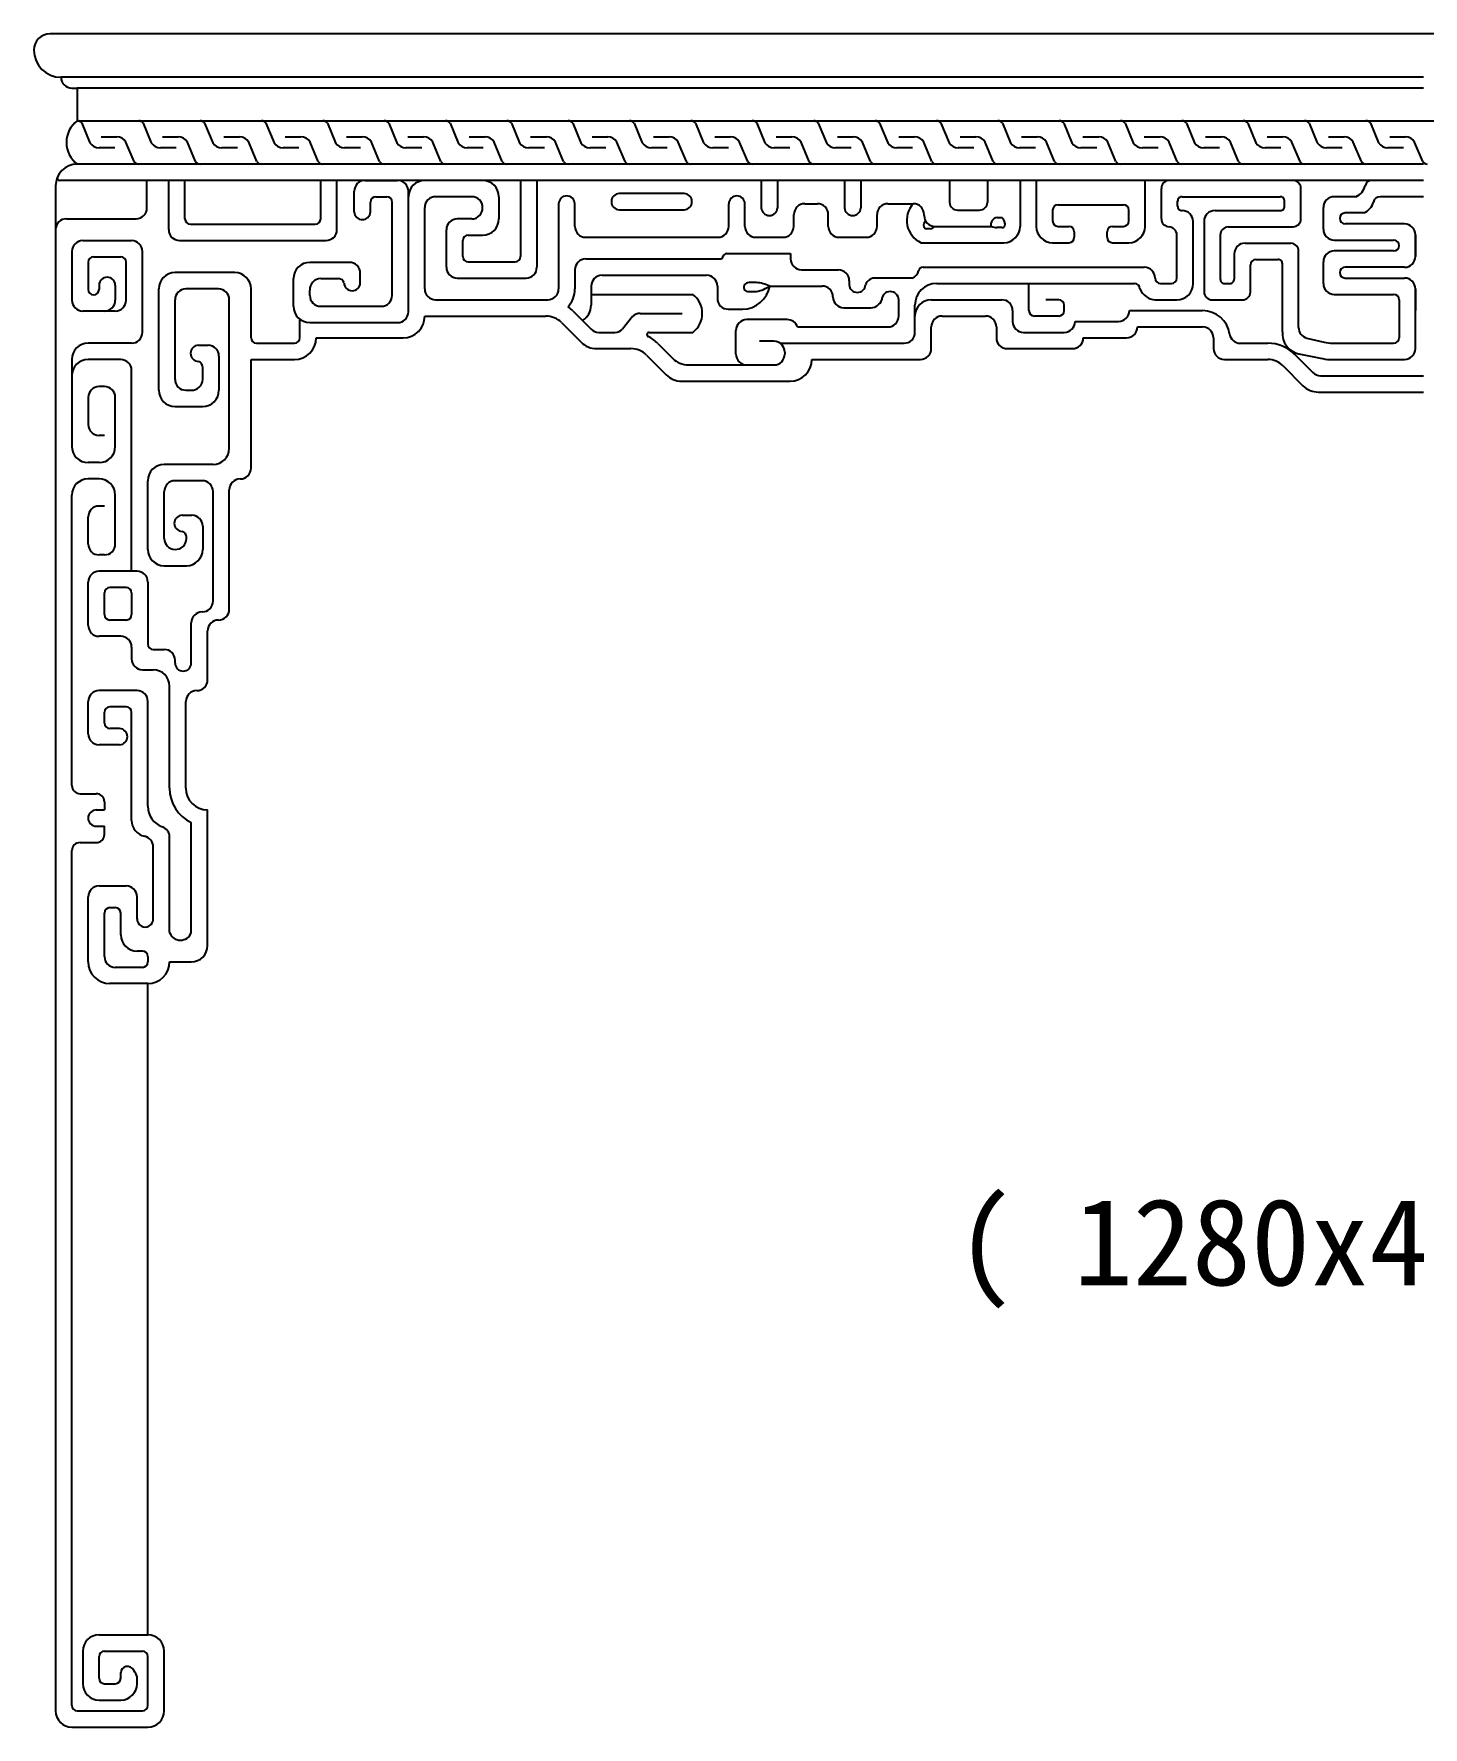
# Model space of a CAD drawing. Extents: x -66030 to 95157, y -13132 to 45879.
# Drawn here: x 83576 to 84216, y -10389 to -9609 of the extents above; entities that cross this region are included whole.
import ezdxf

# ---------------------------------------------------------------- set-up
doc = ezdxf.new("R2010")
doc.units = 0
doc.header["$LTSCALE"] = 100
doc.header["$MEASUREMENT"] = 0
doc.layers.add('立面框架', color=3, linetype='CONTINUOUS')
doc.styles.add('HZ', font='simhei.ttf')

msp = doc.modelspace()

# ---------------------------------------------------------------- linework, layer by layer
at = {"layer": '立面框架'}
for p, q in [((83583.71, -9609.43), (83583.71, -9609.43)), ((84848.71, -9609.43), (83583.71, -9609.43)), ((83583.71, -9609.43), (83583.71, -9609.43)), ((83576.21, -9616.93), (83576.21, -9616.93)), ((84216.21, -9629.43), (83588.71, -9629.43)), ((83593.71, -9634.43), (83596.21, -9634.43)), ((84216.21, -9634.43), (83596.21, -9634.43)), ((83596.21, -9634.43), (83596.21, -9649.43)), ((83596.21, -9649.43), (84836.21, -9649.43)), ((83598.32, -9650.59), (83602.04, -9659.61)), ((83626.58, -9650.59), (83630.3, -9659.61)), ((83654.84, -9650.59), (83658.56, -9659.61)), ((83683.1, -9650.59), (83686.82, -9659.61)), ((83711.36, -9650.59), (83715.08, -9659.61)), ((83739.62, -9650.59), (83743.35, -9659.61)), ((83767.89, -9650.59), (83771.61, -9659.61)), ((83796.15, -9650.59), (83799.87, -9659.61)), ((83824.41, -9650.59), (83828.13, -9659.61)), ((83852.67, -9650.59), (83856.39, -9659.61)), ((83880.93, -9650.59), (83884.66, -9659.61)), ((83909.2, -9650.59), (83912.92, -9659.61)), ((83937.46, -9650.59), (83941.18, -9659.61)), ((83965.72, -9650.59), (83969.44, -9659.61)), ((83993.98, -9650.59), (83997.7, -9659.61)), ((84022.24, -9650.59), (84025.96, -9659.61)), ((84050.5, -9650.59), (84054.23, -9659.61)), ((84078.77, -9650.59), (84082.49, -9659.61)), ((84107.03, -9650.59), (84110.75, -9659.61)), ((84135.29, -9650.59), (84139.01, -9659.61)), ((84163.55, -9650.59), (84167.27, -9659.61)), ((84191.81, -9650.59), (84195.53, -9659.61)), ((83613.51, -9661.93), (83606.26, -9661.93)), ((83607.16, -9656.93), (83614.41, -9656.93)), ((83622.36, -9668.27), (83618.63, -9659.25)), ((83641.77, -9661.93), (83634.52, -9661.93)), ((83635.42, -9656.93), (83642.67, -9656.93)), ((83650.62, -9668.27), (83646.9, -9659.25)), ((83670.03, -9661.93), (83662.78, -9661.93)), ((83663.69, -9656.93), (83670.94, -9656.93)), ((83678.88, -9668.27), (83675.16, -9659.25)), ((83698.3, -9661.93), (83691.04, -9661.93)), ((83691.95, -9656.93), (83699.2, -9656.93)), ((83707.14, -9668.27), (83703.42, -9659.25)), ((83726.56, -9661.93), (83719.31, -9661.93)), ((83720.21, -9656.93), (83727.46, -9656.93)), ((83735.4, -9668.27), (83731.68, -9659.25)), ((83754.82, -9661.93), (83747.57, -9661.93)), ((83748.47, -9656.93), (83755.72, -9656.93)), ((83763.66, -9668.27), (83759.94, -9659.25)), ((83783.08, -9661.93), (83775.83, -9661.93)), ((83776.73, -9656.93), (83783.98, -9656.93)), ((83791.93, -9668.27), (83788.2, -9659.25)), ((83811.34, -9661.93), (83804.09, -9661.93)), ((83804.99, -9656.93), (83812.24, -9656.93)), ((83820.19, -9668.27), (83816.47, -9659.25)), ((83839.6, -9661.93), (83832.35, -9661.93)), ((83833.26, -9656.93), (83840.51, -9656.93)), ((83848.45, -9668.27), (83844.73, -9659.25)), ((83867.87, -9661.93), (83860.62, -9661.93)), ((83861.52, -9656.93), (83868.77, -9656.93)), ((83876.71, -9668.27), (83872.99, -9659.25)), ((83896.13, -9661.93), (83888.88, -9661.93)), ((83889.78, -9656.93), (83897.03, -9656.93)), ((83904.97, -9668.27), (83901.25, -9659.25)), ((83924.39, -9661.93), (83917.14, -9661.93)), ((83918.04, -9656.93), (83925.29, -9656.93)), ((83933.24, -9668.27), (83929.51, -9659.25)), ((83952.65, -9661.93), (83945.4, -9661.93)), ((83946.3, -9656.93), (83953.55, -9656.93)), ((83961.5, -9668.27), (83957.78, -9659.25)), ((83980.91, -9661.93), (83973.66, -9661.93)), ((83974.56, -9656.93), (83981.82, -9656.93)), ((83989.76, -9668.27), (83986.04, -9659.25)), ((84009.17, -9661.93), (84001.92, -9661.93)), ((84002.83, -9656.93), (84010.08, -9656.93)), ((84018.02, -9668.27), (84014.3, -9659.25)), ((84037.44, -9661.93), (84030.19, -9661.93)), ((84031.09, -9656.93), (84038.34, -9656.93)), ((84046.28, -9668.27), (84042.56, -9659.25)), ((84065.7, -9661.93), (84058.45, -9661.93)), ((84059.35, -9656.93), (84066.6, -9656.93)), ((84074.54, -9668.27), (84070.82, -9659.25)), ((84093.96, -9661.93), (84086.71, -9661.93)), ((84087.61, -9656.93), (84094.86, -9656.93)), ((84102.81, -9668.27), (84099.08, -9659.25)), ((84122.22, -9661.93), (84114.97, -9661.93)), ((84115.87, -9656.93), (84123.12, -9656.93)), ((84131.07, -9668.27), (84127.35, -9659.25)), ((84150.48, -9661.93), (84143.23, -9661.93)), ((84144.14, -9656.93), (84151.39, -9656.93)), ((84159.33, -9668.27), (84155.61, -9659.25)), ((84178.75, -9661.93), (84171.49, -9661.93)), ((84172.4, -9656.93), (84179.65, -9656.93)), ((84187.59, -9668.27), (84183.87, -9659.25)), ((84207.01, -9661.93), (84199.76, -9661.93)), ((84200.66, -9656.93), (84207.91, -9656.93)), ((84215.85, -9668.27), (84212.13, -9659.25)), ((84216.21, -9669.43), (83596.21, -9669.43)), ((83586.21, -9679.43), (83586.21, -9679.43)), ((83586.21, -9679.43), (83586.21, -10381.93)), ((84216.21, -9676.93), (83587.98, -9676.93)), ((83628.29, -9689.62), (83628.29, -9676.93)), ((83638.29, -9699.62), (83638.29, -9676.93)), ((83645.79, -9694.62), (83645.79, -9676.93)), ((83708.29, -9694.62), (83708.29, -9676.93)), ((83715.79, -9699.62), (83715.79, -9676.93)), ((83728.71, -9676.93), (83743.71, -9676.93)), ((83782.86, -9676.93), (83756.21, -9676.93)), ((83800.36, -9676.93), (83800.36, -9711.93)), ((83807.86, -9676.93), (83807.86, -9716.93)), ((83911.21, -9676.93), (83911.21, -9689.55)), ((83918.71, -9676.93), (83918.71, -9689.55)), ((83949.55, -9676.93), (83949.55, -9689.55)), ((83957.05, -9676.93), (83957.05, -9689.55)), ((83997.89, -9676.93), (83997.89, -9687.05)), ((84015.39, -9676.93), (84015.39, -9687.05)), ((84030.39, -9676.93), (84030.39, -9698.12)), ((84037.89, -9676.93), (84037.89, -9698.12)), ((84087.97, -9698.12), (84087.97, -9676.93)), ((83723.71, -9691.43), (83723.71, -9681.93)), ((83731.21, -9691.43), (83731.21, -9686.93)), ((83733.71, -9684.43), (83738.71, -9684.43)), ((83741.21, -9729.93), (83741.21, -9686.93)), ((83748.71, -9737.43), (83748.71, -9681.93)), ((83777.86, -9684.43), (83761.21, -9684.43)), ((83790.36, -9684.43), (83790.36, -9694.67)), ((83875.73, -9682.98), (83845.73, -9682.98)), ((83875.73, -9682.98), (83875.73, -9682.98)), ((84095.47, -9694.58), (84095.47, -9680.68)), ((84102.97, -9688.83), (84102.97, -9686.43)), ((84105.01, -9684.43), (84150.26, -9684.43)), ((84152.26, -9688.83), (84152.26, -9686.43)), ((84159.76, -9694.58), (84159.76, -9680.68)), ((84184.96, -9684.43), (84175.11, -9684.43)), ((84216.21, -9684.43), (84196.21, -9684.43)), ((83591.21, -9694.62), (83623.29, -9694.62)), ((83756.21, -9726.93), (83756.21, -9689.43)), ((83777.86, -9694.67), (83771.21, -9694.67)), ((83817.86, -9687.68), (83817.86, -9726.93)), ((83825.36, -9698.12), (83825.36, -9687.68)), ((83845.73, -9690.48), (83875.73, -9690.48)), ((83896.21, -9698.12), (83896.21, -9687.68)), ((83903.71, -9698.12), (83903.71, -9687.68)), ((83926.21, -9698.12), (83926.21, -9692.68)), ((83931.21, -9687.68), (83937.05, -9687.68)), ((83942.05, -9698.12), (83942.05, -9692.68)), ((83964.55, -9698.12), (83964.55, -9692.68)), ((83969.55, -9687.68), (83971.22, -9687.68)), ((83971.22, -9687.68), (83981.22, -9687.68)), ((83986.22, -9693.12), (83986.22, -9692.68)), ((84001.64, -9690.62), (84011.64, -9690.62)), ((84019.77, -9694.02), (84022.03, -9694.02)), ((84045.39, -9690.62), (84045.39, -9695.62)), ((84047.89, -9688.12), (84077.97, -9688.12)), ((84080.47, -9695.62), (84080.47, -9690.62)), ((84120.22, -9690.83), (84150.22, -9690.83)), ((84170.11, -9699.43), (84170.11, -9689.43)), ((84188.71, -9691.93), (84180.11, -9691.93)), ((84188.71, -9691.93), (84184.25, -9691.93)), ((83648.29, -9697.12), (83705.79, -9697.12)), ((83766.21, -9716.93), (83766.21, -9699.67)), ((83776.21, -9702.17), (83782.86, -9702.17)), ((83830.36, -9703.12), (83891.21, -9703.12)), ((83908.71, -9703.12), (83921.21, -9703.12)), ((83947.05, -9703.12), (83959.55, -9703.12)), ((83989.06, -9699.3), (83987.25, -9699.3)), ((83991.22, -9698.12), (84017.07, -9698.12)), ((84022.03, -9698.7), (84019.77, -9698.7)), ((84047.89, -9698.12), (84052.89, -9698.12)), ((84055.39, -9700.62), (84055.39, -9703.12)), ((84070.47, -9703.12), (84070.47, -9700.62)), ((84072.97, -9698.12), (84077.97, -9698.12)), ((84102.61, -9721.93), (84102.61, -9702.08)), ((84110.11, -9724.43), (84110.11, -9695.83)), ((84115.11, -9695.83), (84115.11, -9708.9)), ((84115.11, -9697.58), (84115.11, -9728.37)), ((84122.61, -9702.08), (84122.61, -9708.9)), ((84122.61, -9702.08), (84122.61, -9722.41)), ((84126.19, -9698.33), (84156.19, -9698.33)), ((84207.46, -9696.93), (84180.11, -9696.93)), ((84212.46, -9701.93), (84212.46, -9711.93)), ((84212.46, -9711.93), (84212.46, -9701.93)), ((83593.71, -9709.62), (83593.71, -9732.12)), ((83598.71, -9704.62), (83621.21, -9704.62)), ((83626.21, -9746.93), (83626.21, -9709.62)), ((83643.29, -9704.62), (83710.79, -9704.62)), ((83773.71, -9711.93), (83773.71, -9704.67)), ((83895.27, -9710.62), (83924.74, -9710.62)), ((83924.74, -9710.62), (83924.74, -9713.12)), ((83984.84, -9705.62), (84022.89, -9705.62)), ((84045.39, -9705.62), (84052.89, -9705.62)), ((84072.97, -9705.62), (84080.47, -9705.62)), ((84129.01, -9710.83), (84129.02, -9722.45)), ((84134.01, -9705.83), (84155.11, -9705.83)), ((84158.69, -9744.68), (84158.69, -9709.58)), ((84175.11, -9704.43), (84202.46, -9704.43)), ((84202.46, -9709.43), (84175.11, -9709.43)), ((83601.21, -9714.62), (83601.21, -9727.12)), ((83603.71, -9712.12), (83616.21, -9712.12)), ((83618.71, -9732.12), (83618.71, -9714.62)), ((83721.54, -9714.69), (83703.29, -9714.69)), ((83776.21, -9714.43), (83797.86, -9714.43)), ((83825.36, -9718.12), (83825.36, -9726.93)), ((83830.36, -9713.12), (83892.54, -9713.12)), ((83929.74, -9718.12), (83946.72, -9718.12)), ((83985.74, -9716.93), (84087.61, -9716.93)), ((84136.52, -9728.37), (84136.52, -9715.83)), ((84139.02, -9713.33), (84149.14, -9713.33)), ((84151.19, -9746.65), (84151.19, -9715.33)), ((84151.19, -9717.73), (84151.19, -9715.33)), ((84170.11, -9724.43), (84170.11, -9714.43)), ((84207.46, -9716.93), (84180.11, -9716.93)), ((83606.21, -9725.12), (83606.21, -9727.12)), ((83613.71, -9725.12), (83613.71, -9732.12)), ((83668.71, -9719.43), (83641.21, -9719.43)), ((83695.79, -9729.93), (83695.79, -9722.19)), ((83708.29, -9722.19), (83716.44, -9722.19)), ((83726.54, -9724.19), (83726.54, -9719.69)), ((83771.21, -9721.93), (83802.86, -9721.93)), ((83832.86, -9725.62), (83832.86, -9734.43)), ((83837.86, -9720.62), (83886.02, -9720.62)), ((83891.02, -9725.62), (83891.02, -9731.26)), ((83909.05, -9723.99), (83905.43, -9723.99)), ((83915.1, -9725.62), (83939.22, -9725.62)), ((83951.72, -9723.12), (83951.72, -9725)), ((83980.74, -9721.93), (83964.22, -9721.93)), ((83991.99, -9724.43), (84083.12, -9724.43)), ((84034.49, -9736.93), (84034.49, -9724.43)), ((84095.11, -9724.43), (84100.11, -9724.43)), ((84124.61, -9724.45), (84127.02, -9724.45)), ((84180.11, -9721.93), (84207.46, -9721.93)), ((83603.71, -9729.62), (83603.71, -9729.62)), ((83633.71, -9773.58), (83633.71, -9726.93)), ((83641.21, -9768.58), (83641.21, -9731.93)), ((83661.21, -9726.93), (83646.21, -9726.93)), ((83666.21, -9800.27), (83666.21, -9731.93)), ((83676.21, -9749.43), (83676.21, -9726.93)), ((83695.79, -9734.93), (83695.79, -9729.93)), ((83703.29, -9729.93), (83703.29, -9727.43)), ((83761.21, -9731.93), (83812.86, -9731.93)), ((83832.86, -9729.43), (83879.71, -9729.43)), ((83905.43, -9728.12), (83909.05, -9728.12)), ((83944.22, -9730.57), (83944.22, -9730.62)), ((83974.49, -9739.43), (83974.49, -9732.01)), ((83989.49, -9731.93), (84021.99, -9731.93)), ((84048.24, -9731.93), (84042.24, -9731.93)), ((84092.61, -9731.93), (84102.61, -9731.93)), ((84118.86, -9731.95), (84132.77, -9731.95)), ((84175.11, -9729.43), (84202.46, -9729.43)), ((84204.96, -9731.93), (84204.96, -9749.43)), ((84212.46, -9726.93), (84212.46, -9736.93)), ((84212.46, -9754.43), (84212.46, -9726.93)), ((83613.71, -9737.12), (83598.71, -9737.12)), ((83698.71, -9749.43), (83698.71, -9740.86)), ((83708.29, -9734.93), (83736.21, -9734.93)), ((83756.21, -9739.43), (83812.06, -9739.43)), ((83824.44, -9737.05), (83832.85, -9745.46)), ((83851.9, -9739.64), (83847.33, -9745.46)), ((83855.44, -9738.18), (83874.71, -9738.18)), ((83896.02, -9736.26), (83902.6, -9736.26)), ((83923.13, -9741.03), (83904.57, -9741.03)), ((83949.22, -9735.57), (83961.72, -9735.57)), ((83981.99, -9746.93), (83981.99, -9734.43)), ((83994.49, -9739.43), (84014.49, -9739.43)), ((84026.99, -9736.93), (84026.99, -9741.93)), ((84048.24, -9739.43), (84036.99, -9739.43)), ((84050.74, -9736.93), (84050.74, -9734.43)), ((84055.74, -9741.93), (84075.74, -9741.93)), ((84080.74, -9736.93), (84114.49, -9736.93)), ((83703.29, -9742.43), (83743.29, -9742.43)), ((83703.29, -9742.43), (83743.71, -9742.43)), ((83706.21, -9749.43), (83746.21, -9749.43)), ((83819.13, -9742.36), (83828.28, -9751.5)), ((83836.38, -9746.93), (83843.79, -9746.93)), ((83859.57, -9746.93), (83879.71, -9746.93)), ((83899.57, -9756.93), (83899.57, -9746.03)), ((83927.87, -9744.43), (83969.49, -9744.43)), ((83989.49, -9754.43), (83989.49, -9744.43)), ((84019.49, -9744.43), (84019.49, -9749.43)), ((84031.99, -9746.93), (84050.74, -9746.93)), ((84059.49, -9749.43), (84079.49, -9749.43)), ((84084.49, -9744.43), (84114.49, -9744.43)), ((84119.49, -9749.43), (84119.49, -9754.43)), ((84162.52, -9749.54), (84170.47, -9751.45)), ((83621.21, -9751.93), (83601.21, -9751.93)), ((83651.95, -9752.83), (83656.45, -9752.83)), ((83678.71, -9751.93), (83696.21, -9751.93)), ((83835.35, -9754.43), (83851.21, -9754.43)), ((83858.28, -9757.36), (83867.42, -9766.5)), ((83863.58, -9752.05), (83870.52, -9759)), ((83917.07, -9751.03), (83910.46, -9751.03)), ((83919.93, -9751.93), (83976.99, -9751.93)), ((83922.07, -9756.03), (83922.07, -9756.93)), ((84024.49, -9754.43), (84054.49, -9754.43)), ((84131.81, -9751.93), (84144.49, -9751.93)), ((84156.86, -9757.05), (84165.27, -9765.46)), ((84158.85, -9756.82), (84168.72, -9758.74)), ((84174.34, -9751.93), (84202.46, -9751.93)), ((83593.71, -9759.43), (83593.71, -9766.93)), ((83616.21, -9759.43), (83601.21, -9759.43)), ((83621.21, -9856.93), (83621.21, -9764.43)), ((83653.95, -9768.58), (83653.95, -9762.93)), ((83661.45, -9757.83), (83661.45, -9773.58)), ((83676.21, -9809.43), (83676.21, -9759.43)), ((83676.21, -9759.43), (83696.21, -9759.43)), ((83877.6, -9761.93), (83917.07, -9761.93)), ((83934.49, -9759.43), (83984.49, -9759.43)), ((84124.49, -9759.43), (84144.49, -9759.43)), ((84151.56, -9762.36), (84160.7, -9771.5)), ((84173.19, -9759.43), (84207.46, -9759.43)), ((83593.71, -9766.93), (83593.71, -9799.43)), ((83608.71, -9771.93), (83606.21, -9771.93)), ((83874.49, -9769.43), (83924.49, -9769.43)), ((84168.81, -9766.93), (84216.21, -9766.93)), ((83601.21, -9776.93), (83601.21, -9789.43)), ((83613.71, -9799.43), (83613.71, -9776.93)), ((83641.21, -9781.08), (83646.21, -9781.08)), ((83646.21, -9773.58), (83648.71, -9773.58)), ((83646.21, -9781.08), (83653.95, -9781.08)), ((84167.77, -9774.43), (84216.21, -9774.43)), ((83608.71, -9794.43), (83606.21, -9794.43)), ((83606.21, -9806.93), (83601.21, -9806.93)), ((83606.21, -9806.93), (83601.21, -9806.93)), ((83658.71, -9807.77), (83636.21, -9807.77)), ((83606.21, -9814.43), (83601.21, -9814.43)), ((83628.71, -9846.93), (83628.71, -9815.27)), ((83653.71, -9815.27), (83641.21, -9815.27)), ((83666.21, -9874.43), (83666.21, -9819.43)), ((83593.71, -9955.68), (83593.71, -9821.93)), ((83608.71, -9826.93), (83606.21, -9826.93)), ((83613.71, -9844.43), (83613.71, -9821.93)), ((83636.21, -9841.93), (83636.21, -9820.27)), ((83658.71, -9870.68), (83658.71, -9820.27)), ((83601.21, -9844.43), (83601.21, -9831.93)), ((83644.45, -9831.17), (83648.95, -9831.17)), ((83646.45, -9841.93), (83646.45, -9841.17)), ((83653.95, -9836.17), (83653.95, -9846.93)), ((83608.71, -9849.43), (83606.21, -9849.43)), ((83623.71, -9856.93), (83606.21, -9856.93)), ((83636.21, -9854.43), (83646.45, -9854.43)), ((83601.21, -9881.93), (83601.21, -9861.93)), ((83608.71, -9876.93), (83608.71, -9866.93)), ((83618.71, -9864.43), (83611.21, -9864.43)), ((83621.21, -9866.93), (83621.21, -9876.93)), ((83628.71, -9861.93), (83628.71, -9890.5)), ((83618.71, -9879.43), (83611.21, -9879.43)), ((83648.71, -9899.26), (83648.71, -9880.68)), ((83616.21, -9886.93), (83606.21, -9886.93)), ((83656.21, -9906.93), (83656.21, -9884.43)), ((83621.21, -9891.93), (83621.21, -9897.38)), ((83631.21, -9893), (83636.21, -9893)), ((83633.71, -9893), (83633.71, -9893)), ((83633.71, -9893), (83633.71, -9893)), ((83641.21, -9899.26), (83641.21, -9898)), ((83626.21, -9902.38), (83631.21, -9902.38)), ((83623.71, -9911.93), (83606.21, -9911.93)), ((83638.71, -9956.93), (83638.71, -9909.88)), ((83601.21, -9931.93), (83601.21, -9916.93)), ((83618.71, -9919.43), (83611.21, -9919.43)), ((83628.71, -9965.26), (83628.71, -9916.93)), ((83646.21, -9956.93), (83646.21, -9916.93)), ((83608.71, -9926.93), (83608.71, -9921.93)), ((83621.21, -9971.72), (83621.21, -9921.93)), ((83615.71, -9936.93), (83606.21, -9936.93)), ((83615.71, -9929.43), (83611.21, -9929.43)), ((83597.46, -9959.43), (83604.96, -9959.43)), ((83604.96, -9966.93), (83608.71, -9966.93)), ((83608.71, -9963.18), (83608.71, -9966.93)), ((83656.21, -10029.43), (83656.21, -9966.93)), ((83601.21, -9970.68), (83601.21, -9970.68)), ((83604.96, -9974.43), (83608.71, -9974.43)), ((83608.71, -9978.18), (83608.71, -9974.43)), ((83648.71, -10023.43), (83648.71, -9972.74)), ((83597.46, -9981.93), (83604.96, -9981.93)), ((83631.21, -10017.27), (83631.21, -9983.97)), ((83638.71, -10023.43), (83638.71, -9979.4)), ((83593.71, -10354.43), (83593.71, -9985.68)), ((83601.21, -10036.93), (83601.21, -10006.93)), ((83606.21, -10001.93), (83618.71, -10001.93)), ((83623.71, -10017.27), (83623.71, -10006.93)), ((83608.71, -10034.43), (83608.71, -10014.43)), ((83611.21, -10011.93), (83613.71, -10011.93)), ((83616.21, -10024.43), (83616.21, -10014.43)), ((83626.21, -10031.93), (83623.71, -10031.93)), ((83628.71, -10034.43), (83628.71, -10036.93)), ((83638.71, -10036.93), (83648.71, -10036.93)), ((83626.21, -10039.43), (83613.71, -10039.43)), ((83628.71, -10046.93), (83611.21, -10046.93)), ((83628.71, -10346.93), (83628.71, -10046.93)), ((83606.21, -10346.93), (83628.71, -10346.93)), ((83593.71, -10379.43), (83593.71, -10354.43)), ((83598.71, -10354.43), (83598.71, -10369.43)), ((83606.21, -10366.93), (83606.21, -10356.93)), ((83608.71, -10354.43), (83626.21, -10354.43)), ((83628.71, -10379.43), (83628.71, -10356.93)), ((83636.21, -10381.93), (83636.21, -10354.43)), ((83616.21, -10366.93), (83616.21, -10364.29)), ((83608.71, -10369.43), (83613.71, -10369.43)), ((83623.71, -10369.43), (83623.71, -10366.3)), ((83606.21, -10376.93), (83616.21, -10376.93)), ((83593.71, -10389.43), (83628.71, -10389.43)), ((83596.21, -10381.93), (83626.21, -10381.93))]:
    msp.add_line(p, q, dxfattribs=at)
for centre, radius, start, end in [((83583.71, -9616.93), 7.5, 90, 180), ((83588.71, -9616.93), 12.5, 180, 270), ((83593.71, -9629.43), 5, 180, 270), ((83603.71, -9659.43), 12.5, 126.8699, 233.1301), ((83596.21, -9651.93), 2.5, 32.39312, 90), ((83624.47, -9651.93), 2.5, 32.39312, 90), ((83652.73, -9651.93), 2.5, 32.39312, 90), ((83680.99, -9651.93), 2.5, 32.39312, 90), ((83709.25, -9651.93), 2.5, 32.39312, 90), ((83737.51, -9651.93), 2.5, 32.39312, 90), ((83765.78, -9651.93), 2.5, 32.39312, 90), ((83794.04, -9651.93), 2.5, 32.39312, 90), ((83822.3, -9651.93), 2.5, 32.39312, 90), ((83850.56, -9651.93), 2.5, 32.39312, 90), ((83878.82, -9651.93), 2.5, 32.39312, 90), ((83907.08, -9651.93), 2.5, 32.39312, 90), ((83935.35, -9651.93), 2.5, 32.39312, 90), ((83963.61, -9651.93), 2.5, 32.39312, 90), ((83991.87, -9651.93), 2.5, 32.39312, 90), ((84020.13, -9651.93), 2.5, 32.39312, 90), ((84048.39, -9651.93), 2.5, 32.39312, 90), ((84076.66, -9651.93), 2.5, 32.39312, 90), ((84104.92, -9651.93), 2.5, 32.39312, 90), ((84133.18, -9651.93), 2.5, 32.39312, 90), ((84161.44, -9651.93), 2.5, 32.39312, 90), ((84189.7, -9651.93), 2.5, 32.39312, 90), ((83606.26, -9656.93), 5, 212.39312, 270), ((83614.41, -9661.93), 5, 32.39312, 90), ((83634.52, -9656.93), 5, 212.39312, 270), ((83642.67, -9661.93), 5, 32.39312, 90), ((83662.78, -9656.93), 5, 212.39312, 270), ((83670.94, -9661.93), 5, 32.39312, 90), ((83691.04, -9656.93), 5, 212.39312, 270), ((83699.2, -9661.93), 5, 32.39312, 90), ((83719.31, -9656.93), 5, 212.39312, 270), ((83727.46, -9661.93), 5, 32.39312, 90), ((83747.57, -9656.93), 5, 212.39312, 270), ((83755.72, -9661.93), 5, 32.39312, 90), ((83775.83, -9656.93), 5, 212.39312, 270), ((83783.98, -9661.93), 5, 32.39312, 90), ((83804.09, -9656.93), 5, 212.39312, 270), ((83812.24, -9661.93), 5, 32.39312, 90), ((83832.35, -9656.93), 5, 212.39312, 270), ((83840.51, -9661.93), 5, 32.39312, 90), ((83860.62, -9656.93), 5, 212.39312, 270), ((83868.77, -9661.93), 5, 32.39312, 90), ((83888.88, -9656.93), 5, 212.39312, 270), ((83897.03, -9661.93), 5, 32.39312, 90), ((83917.14, -9656.93), 5, 212.39312, 270), ((83925.29, -9661.93), 5, 32.39312, 90), ((83945.4, -9656.93), 5, 212.39312, 270), ((83953.55, -9661.93), 5, 32.39312, 90), ((83973.66, -9656.93), 5, 212.39312, 270), ((83981.82, -9661.93), 5, 32.39312, 90), ((84001.92, -9656.93), 5, 212.39312, 270), ((84010.08, -9661.93), 5, 32.39312, 90), ((84030.19, -9656.93), 5, 212.39312, 270), ((84038.34, -9661.93), 5, 32.39312, 90), ((84058.45, -9656.93), 5, 212.39312, 270), ((84066.6, -9661.93), 5, 32.39312, 90), ((84086.71, -9656.93), 5, 212.39312, 270), ((84094.86, -9661.93), 5, 32.39312, 90), ((84114.97, -9656.93), 5, 212.39312, 270), ((84123.12, -9661.93), 5, 32.39312, 90), ((84143.23, -9656.93), 5, 212.39312, 270), ((84151.39, -9661.93), 5, 32.39312, 90), ((84171.49, -9656.93), 5, 212.39312, 270), ((84179.65, -9661.93), 5, 32.39312, 90), ((84199.76, -9656.93), 5, 212.39312, 270), ((84207.91, -9661.93), 5, 32.39312, 90), ((83596.21, -9679.43), 10, 90, 180), ((83624.47, -9666.93), 2.5, 212.39312, 270), ((83652.73, -9666.93), 2.5, 212.39312, 270), ((83680.99, -9666.93), 2.5, 212.39312, 270), ((83709.25, -9666.93), 2.5, 212.39312, 270), ((83737.51, -9666.93), 2.5, 212.39312, 270), ((83765.78, -9666.93), 2.5, 212.39312, 270), ((83794.04, -9666.93), 2.5, 212.39312, 270), ((83822.3, -9666.93), 2.5, 212.39312, 270), ((83850.56, -9666.93), 2.5, 212.39312, 270), ((83878.82, -9666.93), 2.5, 212.39312, 270), ((83907.08, -9666.93), 2.5, 212.39312, 270), ((83935.35, -9666.93), 2.5, 212.39312, 270), ((83963.61, -9666.93), 2.5, 212.39312, 270), ((83991.87, -9666.93), 2.5, 212.39312, 270), ((84020.13, -9666.93), 2.5, 212.39312, 270), ((84048.39, -9666.93), 2.5, 212.39312, 270), ((84076.66, -9666.93), 2.5, 212.39312, 270), ((84076.66, -9666.93), 2.5, 212.39312, 270), ((84104.92, -9666.93), 2.5, 212.39312, 270), ((84133.18, -9666.93), 2.5, 212.39312, 270), ((84161.44, -9666.93), 2.5, 212.39312, 270), ((84189.7, -9666.93), 2.5, 212.39312, 270), ((84217.96, -9666.93), 2.5, 212.39312, 270), ((83588.09, -9675.84), 1.09, 155.42286, 264.26944), ((83728.71, -9681.93), 5, 90, 180), ((83743.71, -9681.93), 5, 0, 90), ((83756.21, -9684.43), 7.5, 90, 180), ((83782.86, -9684.43), 7.5, 0, 90), ((84099.22, -9680.68), 3.75, 92.77604, 180), ((84156.01, -9680.68), 3.75, 0, 87.22396), ((84182.29, -9677.68), 7.26, 291.5838, 346.44461), ((84192.46, -9680.13), 3.2, 90, 166.44461), ((83733.71, -9686.93), 2.5, 90, 180), ((83738.71, -9686.93), 2.5, 0, 90), ((83761.21, -9689.43), 5, 90, 180), ((83777.86, -9689.43), 5, 0, 90), ((83821.61, -9687.86), 3.75, 2.77604, 177.22396), ((83845.91, -9686.73), 3.75, 92.77604, 267.22396), ((83875.55, -9686.73), 3.75, 272.77604, 87.22396), ((83899.96, -9687.86), 3.75, 2.77604, 177.22396), ((84001.64, -9686.87), 3.75, 182.77604, 270), ((84011.64, -9686.87), 3.75, 270, 357.22396), ((84104.97, -9686.43), 2, 88.8119, 180), ((84150.26, -9686.43), 2, 0, 91.1881), ((84175.11, -9689.43), 5, 90, 180), ((84186.04, -9685.18), 7.26, 291.5838, 346.44461), ((84196.21, -9687.63), 3.2, 90, 166.44461), ((83591.21, -9699.62), 5, 90, 180), ((83623.29, -9689.62), 5, 270, 0), ((83648.29, -9694.62), 2.5, 180, 270), ((83705.79, -9694.62), 2.5, 270, 0), ((83727.46, -9691.25), 3.75, 182.77604, 357.22396), ((83771.21, -9699.67), 5, 90, 180), ((83777.86, -9689.66), 5.01, 270.04312, 2.64419), ((83782.86, -9694.67), 7.5, 270, 0), ((83914.96, -9689.37), 3.75, 182.77604, 357.22396), ((83931.21, -9692.68), 5, 90, 180), ((83937.05, -9692.68), 5, 0, 90), ((83953.3, -9689.37), 3.75, 182.77604, 357.22396), ((83969.55, -9692.68), 5, 90, 180), ((83989.43, -9695.36), 11.24, 136.89827, 245.87523), ((83981.22, -9692.68), 5, 0, 90), ((83991.22, -9693.12), 5, 180, 270), ((84020.23, -9697.26), 3.28, 97.95652, 195.23158), ((84019.63, -9697.01), 3.84, 345.21251, 51.31819), ((84047.89, -9690.62), 2.5, 90, 180), ((84077.97, -9690.62), 2.5, 0, 90), ((84099.22, -9694.58), 3.75, 180, 267.22396), ((84104.97, -9688.83), 2, 180, 271.1881), ((84105.11, -9695.83), 5, 0, 91.1881), ((84120.11, -9695.83), 5, 88.8119, 180), ((84150.26, -9688.83), 2, 268.8119, 0), ((84156.01, -9694.58), 3.75, 272.77604, 0), ((84180.11, -9694.43), 2.5, 90, 180), ((84180.11, -9694.43), 2.5, 180, 270), ((83643.29, -9699.62), 5, 180, 270), ((83710.79, -9699.62), 5, 270, 0), ((83776.21, -9704.67), 2.5, 90, 180), ((83830.36, -9698.12), 5, 180, 270), ((83891.21, -9698.12), 5, 270, 0), ((83908.71, -9698.12), 5, 180, 270), ((83921.21, -9698.12), 5, 270, 0), ((83947.05, -9698.12), 5, 180, 270), ((83959.55, -9698.12), 5, 270, 0), ((83987.98, -9697.43), 2.01, 120.99865, 248.65012), ((83987.6, -9694.04), 5.45, 285.44133, 311.57278), ((84024.24, -9671.24), 27.82, 255.0515, 260.7548), ((84022.18, -9697.41), 1.3, 263.35608, 333.33464), ((84022.89, -9698.12), 7.5, 270, 0), ((84045.39, -9698.12), 7.5, 180, 270), ((84047.89, -9695.62), 2.5, 180, 270), ((84052.89, -9700.62), 2.5, 0, 90), ((84052.89, -9703.12), 2.5, 270, 0), ((84072.97, -9700.62), 2.5, 90, 180), ((84072.97, -9703.12), 2.5, 180, 270), ((84077.97, -9695.62), 2.5, 270, 0), ((84080.47, -9698.12), 7.5, 270, 0), ((84098.86, -9702.08), 3.75, 0, 87.22396), ((84126.37, -9702.08), 3.75, 92.77604, 180), ((84175.11, -9699.43), 5, 180, 270), ((84207.46, -9701.93), 5, 0, 90), ((83598.71, -9709.62), 5, 90, 180), ((83621.21, -9709.62), 5, 0, 90), ((83895.39, -9712.48), 1.86, 93.47685, 161.97324), ((84134.01, -9710.83), 5, 90, 180.00054), ((84154.93, -9709.58), 3.75, 0, 87.22396), ((84175.11, -9714.43), 5, 90, 180), ((84202.46, -9706.93), 2.5, 0, 90), ((84202.46, -9706.93), 2.5, 270, 0), ((83603.71, -9714.62), 2.5, 90, 180), ((83616.21, -9714.62), 2.5, 0, 90), ((83703.29, -9722.19), 7.5, 90, 180), ((83721.54, -9719.69), 5, 0, 90), ((83771.21, -9716.93), 5, 180, 270), ((83776.21, -9711.93), 2.5, 180, 270), ((83797.86, -9711.93), 2.5, 270, 0), ((83802.86, -9716.93), 5, 270, 0), ((83830.36, -9718.12), 5, 90, 180), ((83892.33, -9711.85), 1.29, 279.25982, 357.73539), ((83929.74, -9713.12), 5, 180, 270), ((83946.72, -9723.12), 5, 0, 90), ((83978.96, -9717.43), 4.84, 291.5838, 346.44461), ((83985.74, -9719.06), 2.14, 90, 166.44461), ((84087.61, -9721.93), 5, 0, 90), ((84139.02, -9715.83), 2.5, 90, 180), ((84149.19, -9715.33), 2, 0, 91.1881), ((84180.11, -9719.43), 2.5, 90, 180), ((84207.46, -9711.93), 5, 270, 0), ((83609.96, -9725.3), 3.75, 2.77604, 177.22396), ((83641.21, -9726.93), 7.5, 90, 180), ((83668.71, -9726.93), 7.5, 0, 90), ((83708.29, -9727.2), 5.01, 90.04312, 182.64419), ((83716.49, -9724.82), 2.63, 13.84993, 88.83045), ((83722.79, -9724.01), 3.75, 182.77604, 357.22396), ((83837.86, -9725.62), 5, 90, 180), ((83886.02, -9725.62), 5, 0, 90), ((83902.39, -9723.34), 12.92, 270.94729, 349.82366), ((83905.36, -9726.17), 2.18, 88.01322, 202.00307), ((83907.83, -9740.54), 16.59, 64.01227, 85.7802), ((83904.47, -9708.46), 20.19, 283.12286, 301.77998), ((83939.22, -9730.62), 5, 0, 90), ((83955.47, -9724.81), 3.75, 182.77604, 357.22396), ((83963.66, -9726.62), 4.72, 83.15613, 159.92041), ((83991.99, -9734.43), 10, 90, 180), ((84083.12, -9726.93), 2.5, 0, 90), ((84095.11, -9721.93), 2.5, 180, 270), ((84100.11, -9721.93), 2.5, 270, 0), ((84102.61, -9724.43), 7.5, 270, 0), ((84124.61, -9722.45), 2, 178.8119, 270), ((84127.02, -9722.45), 2, 270, 1.1881), ((84175.11, -9724.43), 5, 180, 270), ((84180.11, -9719.43), 2.5, 180, 270), ((84207.46, -9726.93), 5, 0, 90), ((83598.71, -9732.12), 5, 180, 270), ((83603.71, -9727.12), 2.5, 180, 270), ((83603.71, -9727.12), 2.5, 270, 0), ((83608.71, -9732.12), 5, 270, 0), ((83613.71, -9732.12), 5, 270, 0), ((83646.21, -9731.93), 5, 90, 180), ((83661.21, -9731.93), 5, 0, 90), ((83708.29, -9729.93), 5, 180, 270), ((83736.21, -9729.93), 5, 270, 0), ((83761.21, -9726.93), 5, 180, 270), ((83812.86, -9726.93), 5, 270, 0), ((83812.86, -9726.93), 12.5, 318.61841, 0), ((83873.08, -9738.18), 10.98, 307.13512, 52.86488), ((83896.02, -9731.26), 5, 180, 270), ((83905.19, -9726.06), 2.08, 206.66536, 276.64392), ((83949.22, -9730.57), 5, 180, 270), ((83961.44, -9729.88), 5.7, 272.88479, 338.05737), ((83970.61, -9732.01), 3.88, 0, 180), ((83989.49, -9739.43), 7.5, 90, 180), ((84021.99, -9736.93), 5, 0, 90), ((84048.24, -9734.43), 2.5, 0, 90), ((84093.17, -9723.75), 8.2, 202.80499, 266.10318), ((84118.86, -9728.19), 3.75, 182.77604, 270), ((84132.77, -9728.19), 3.75, 270, 357.22396), ((84202.46, -9731.93), 2.5, 0, 90), ((83703.29, -9734.93), 7.5, 180, 270), ((83743.71, -9737.43), 5, 270, 0), ((83746.21, -9739.43), 10, 270, 0), ((83812.06, -9749.43), 10, 45, 90), ((83812.06, -9749.43), 17.5, 45, 54.44137), ((83824.55, -9734.38), 8.31, 301.31178, 359.68786), ((83855.44, -9743.18), 5, 90, 135), ((83904.57, -9746.03), 5, 90, 180), ((83923.13, -9746.03), 5, 18.70091, 90), ((83969.49, -9739.43), 5, 270, 0), ((83994.49, -9744.43), 5, 90, 180), ((84014.49, -9744.43), 5, 0, 90), ((84031.99, -9741.93), 5, 180, 270), ((84036.99, -9736.93), 2.5, 180, 270), ((84048.24, -9736.93), 2.5, 270, 0), ((84050.74, -9741.93), 5, 270, 0), ((84075.74, -9736.93), 5, 270, 0), ((84114.49, -9749.43), 12.5, 8.21321, 90), ((83621.21, -9746.93), 5, 270, 0), ((83678.71, -9749.43), 2.5, 180, 270), ((83696.21, -9749.43), 2.5, 270, 0), ((83696.21, -9749.43), 10, 270, 0), ((83836.38, -9741.93), 5, 225, 270), ((83843.79, -9741.93), 5, 270, 315), ((83859.57, -9747.93), 1, 90, 243.11195), ((83851.21, -9764.43), 17.5, 45, 63.11195), ((83976.99, -9746.93), 5, 270, 0), ((84024.49, -9749.43), 5, 180, 270), ((84054.49, -9749.43), 5, 270, 0), ((84079.49, -9744.43), 5, 270, 0), ((84114.49, -9749.43), 5, 0, 90), ((84131.81, -9746.93), 5, 188.21321, 270), ((84160.64, -9747.49), 9.49, 174.88074, 259.1012), ((84163.69, -9744.68), 5, 180, 256.47226), ((84202.46, -9749.43), 2.5, 270, 0), ((83601.21, -9759.43), 7.5, 90, 180), ((83652.13, -9756.58), 3.75, 92.77604, 267.22396), ((83656.45, -9757.83), 5, 0, 90), ((83835.35, -9744.43), 10, 225, 270), ((83851.21, -9764.43), 10, 45, 90), ((83904.57, -9756.93), 5, 180, 270), ((83917.07, -9756.03), 5, 0, 90), ((83917.07, -9756.93), 5, 270, 0), ((83984.49, -9754.43), 5, 270, 0), ((84124.49, -9754.43), 5, 180, 270), ((84144.49, -9769.43), 17.5, 45, 90), ((84174.53, -9734.4), 17.53, 256.59993, 269.37328), ((84207.46, -9754.43), 5, 270, 0), ((83601.21, -9766.93), 7.5, 90, 180), ((83616.21, -9764.43), 5, 0, 90), ((83651.32, -9762.88), 2.63, 1.16955, 76.15007), ((83877.6, -9751.93), 10, 225, 270), ((83924.49, -9759.43), 10, 270, 0), ((84144.49, -9769.43), 10, 45, 90), ((84168.81, -9761.93), 5, 225, 270), ((84173.19, -9744.43), 15, 252.62882, 270), ((83606.21, -9776.93), 5, 90, 180), ((83608.71, -9776.93), 5, 0, 90), ((83646.21, -9768.58), 5, 180, 270), ((83648.94, -9768.58), 5.01, 267.35581, 359.95688), ((83874.49, -9759.43), 10, 225, 270), ((84167.77, -9764.43), 10, 225, 270), ((83641.21, -9773.58), 7.5, 180, 270), ((83653.95, -9773.58), 7.5, 270, 0), ((83606.21, -9789.43), 5, 180, 270), ((83601.21, -9799.43), 7.5, 180, 270), ((83606.21, -9799.43), 7.5, 270, 0), ((83658.71, -9800.27), 7.5, 270, 0), ((83636.21, -9815.27), 7.5, 90, 180), ((83671.21, -9809.43), 5, 270, 0), ((83601.21, -9821.93), 7.5, 90, 180), ((83606.21, -9821.93), 7.5, 0, 90), ((83641.21, -9820.27), 5, 90, 180), ((83653.71, -9820.27), 5, 0, 90), ((83671.21, -9819.43), 5, 90, 180), ((83606.21, -9831.93), 5, 90, 180), ((83644.63, -9834.92), 3.75, 92.77604, 267.22396), ((83648.95, -9836.17), 5, 0, 90), ((83641.21, -9841.93), 5, 180, 270), ((83641.44, -9841.92), 5.01, 267.35581, 359.95688), ((83643.82, -9841.22), 2.63, 1.16955, 76.15007), ((83606.21, -9844.43), 5, 180, 270), ((83608.71, -9844.43), 5, 270, 0), ((83636.21, -9846.93), 7.5, 180, 270), ((83646.45, -9846.93), 7.5, 270, 0), ((83606.21, -9861.93), 5, 90, 180), ((83623.71, -9861.93), 5, 0, 90), ((83611.21, -9866.93), 2.5, 90, 180), ((83618.71, -9866.93), 2.5, 0, 90), ((83653.71, -9870.68), 5, 270, 0), ((83661.21, -9874.43), 5, 270, 0), ((83606.21, -9881.93), 5, 180, 270), ((83611.21, -9876.93), 2.5, 180, 270), ((83618.71, -9876.93), 2.5, 270, 0), ((83653.71, -9880.68), 5, 90, 180), ((83661.21, -9884.43), 5, 90, 180), ((83616.21, -9891.93), 5, 0, 90), ((83626.21, -9897.38), 5, 180, 270), ((83631.21, -9890.5), 2.5, 180, 270), ((83636.21, -9898), 5, 0, 90), ((83631.21, -9909.88), 7.5, 0, 90), ((83644.96, -9899.24), 3.75, 180.30849, 359.69151), ((83606.21, -9916.93), 5, 90, 180), ((83623.71, -9916.93), 5, 0, 90), ((83651.21, -9916.93), 5, 90, 180), ((83651.21, -9906.93), 5, 270, 0), ((83611.21, -9921.93), 2.5, 90, 180), ((83618.71, -9921.93), 2.5, 0, 90), ((83611.21, -9926.93), 2.5, 180, 270), ((83606.21, -9931.93), 5, 180, 270), ((83615.52, -9933.18), 3.75, 272.77604, 87.22396), ((83597.46, -9955.68), 3.75, 180, 270), ((83604.96, -9963.18), 3.75, 0, 90), ((83656.21, -9956.93), 17.5, 180, 244.62307), ((83656.21, -9956.93), 10, 180, 270), ((83604.96, -9970.68), 3.75, 90, 180), ((83638.71, -9965.26), 10, 180, 250.52878), ((83604.96, -9970.68), 3.75, 180, 270), ((83628.71, -9971.72), 7.5, 180, 258.46304), ((83633.71, -9979.4), 5, 0, 70.52878), ((83597.46, -9985.68), 3.75, 90, 180), ((83604.96, -9978.18), 3.75, 270, 0), ((83626.21, -9983.97), 5, 0, 78.46304), ((83606.21, -10006.93), 5, 90, 180), ((83618.71, -10006.93), 5, 0, 90), ((83611.21, -10014.43), 2.5, 90, 180), ((83613.71, -10014.43), 2.5, 0, 90), ((83627.46, -10017.13), 3.75, 177.80485, 2.19515), ((83623.71, -10024.43), 7.5, 180, 270), ((83643.71, -10021.61), 5.32, 200.01596, 339.98404), ((83648.71, -10029.43), 7.5, 270, 0), ((83611.21, -10036.93), 10, 180, 270), ((83613.71, -10034.43), 5, 180, 270), ((83626.21, -10034.43), 2.5, 0, 90), ((83626.21, -10036.93), 2.5, 270, 0), ((83628.71, -10036.93), 10, 270, 0), ((83606.21, -10354.43), 7.5, 90, 180), ((83628.71, -10354.43), 7.5, 0, 90), ((83608.71, -10356.93), 2.5, 90, 180), ((83626.21, -10356.93), 2.5, 0, 90), ((83619.11, -10364.36), 2.9, 101.0052, 181.31252), ((83619.13, -10364.99), 3.53, 27.47123, 99.44795), ((83612.85, -10369.81), 11.41, 17.89348, 34.3868), ((83606.21, -10369.43), 7.5, 180, 270), ((83608.71, -10366.93), 2.5, 180, 270), ((83613.71, -10366.93), 2.5, 270, 0), ((83616.21, -10369.43), 7.5, 270, 0), ((83596.21, -10379.43), 2.5, 180, 270), ((83626.21, -10379.43), 2.5, 270, 0), ((83593.71, -10381.93), 7.5, 180, 270), ((83628.71, -10381.93), 7.5, 270, 0)]:
    msp.add_arc(centre, radius, start, end, dxfattribs=at)

# ---------------------------------------------------------------- texts
at = {"layer": '立面框架', "style": 'HZ'}
msp.add_text('( 1280x460x780 )', height=40, dxfattribs=at).set_placement((84000.71, -10185.9))

doc.saveas('drawing.dxf')
